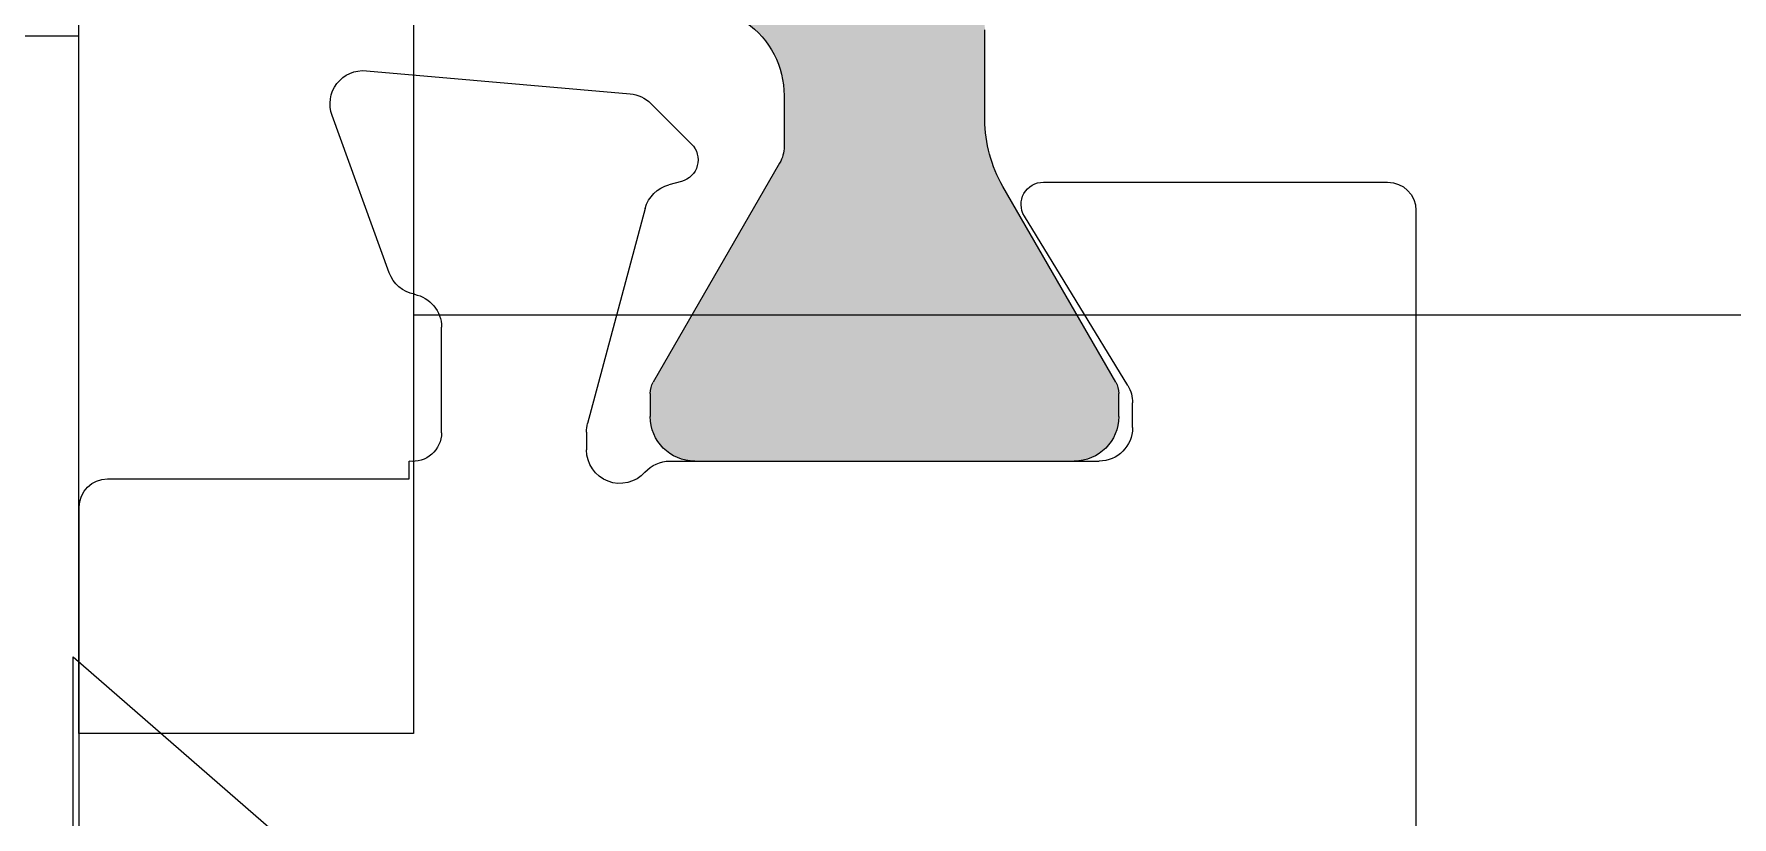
# Model space of a CAD drawing. Extents: x -82 to 113, y -82 to 93.
# Drawn here: x 26.222 to 26.821, y 70.007 to 70.283 of the extents above; entities that cross this region are included whole.
import ezdxf

# ---------------------------------------------------------------- set-up
doc = ezdxf.new("R2010")
doc.units = 0
doc.header["$MEASUREMENT"] = 0
doc.linetypes.add('SLD-Solid', pattern=[0])
doc.layers.get('0').update_dxf_attribs({"linetype": 'CONTINUOUS'})
doc.layers.add('I-Strut', color=7, linetype='CONTINUOUS')
doc.layers.add('VENT', color=5, linetype='CONTINUOUS')

# ---------------------------------------------------------------- blocks, each defined once
blk = doc.blocks.new('no 8-32 1.125')
at = {"color": 7, "linetype": 'SLD-Solid', "lineweight": 15}
for p, q in [((0, 0.156), (0, -0.156)), ((0, -0.156), (0.08513, -0.082))]:
    blk.add_line(p, q, dxfattribs=at)
blk = doc.blocks.new('hdgh')
at = {"color": 7, "linetype": 'Continuous', "lineweight": 15}
for p, q in [((-0.118, -0.47231), (-0.118, 0.47257)), ((0.00011, 0.47257), (0.00011, -0.47231)), ((2.2757, -0.32468), (0.00011, -0.32468)), ((0.00011, -0.47231), (-0.118, -0.47231))]:
    blk.add_line(p, q, dxfattribs=at)
at = {"color": 5, "linetype": 'Continuous', "lineweight": 15}
blk.add_line((-0.118, -0.22625), (-0.18809, -0.22625), dxfattribs=at)
blk = doc.blocks.new('25198-18.6mmX6.0mm_Std_I-Strut')
at = {"layer": 'I-Strut'}
h = blk.add_hatch(color=256, dxfattribs=at)
h.dxf.hatch_style = 1
h.paths.add_polyline_path([(0.14161, -0.00504, 0.244698), (0.13193, 0), (-0.13193, 0, 0.244698), (-0.14161, -0.00504), (-0.21138, -0.10468, -0.244698), (-0.23718, -0.11811), (-0.25516, -0.11811, -0.131652), (-0.26107, -0.11653), (-0.29921, -0.09451), (-0.33833, -0.07192, 0.131652), (-0.34227, -0.07087), (-0.35039, -0.07087, 0.414214), (-0.36614, -0.08661), (-0.36614, -0.1063), (-0.36614, -0.20079), (-0.36614, -0.22047, 0.414214), (-0.35039, -0.23622), (-0.34227, -0.23622, 0.131652), (-0.33833, -0.23517), (-0.29921, -0.21258), (-0.26929, -0.19531, -0.131652), (-0.24567, -0.18898), (-0.214, -0.18898, 0.244698), (-0.18175, -0.17219), (-0.11705, -0.07978, -0.244698), (-0.0848, -0.06299), (0.0848, -0.06299, -0.244698), (0.11705, -0.07978), (0.18175, -0.17219, 0.244698), (0.214, -0.18898), (0.24567, -0.18898, -0.131652), (0.26929, -0.19531), (0.33833, -0.23517, 0.131652), (0.34227, -0.23622), (0.35039, -0.23622, 0.414214), (0.36614, -0.22047), (0.36614, -0.20079), (0.36614, -0.1063), (0.36614, -0.08661, 0.414214), (0.35039, -0.07087), (0.34227, -0.07087, 0.131652), (0.33833, -0.07192), (0.26107, -0.11653, -0.131652), (0.25516, -0.11811), (0.23718, -0.11811, -0.244698), (0.21138, -0.10468)])
for p, q in [((0.26107, -0.11653), (0.33833, -0.07192)), ((0.34227, -0.07087), (0.35039, -0.07087)), ((0.36614, -0.08661), (0.36614, -0.1063)), ((0.36614, -0.1063), (0.36614, -0.20079)), ((0.23718, -0.11811), (0.25516, -0.11811)), ((0.24567, -0.18898), (0.214, -0.18898)), ((0.33833, -0.23517), (0.26929, -0.19531)), ((0.36614, -0.20079), (0.36614, -0.22047)), ((0.35039, -0.23622), (0.34227, -0.23622))]:
    blk.add_line(p, q, dxfattribs=at)
for centre, radius, start, end in [((0.34227, -0.07874), 0.00787, 90, 120), ((0.35039, -0.08661), 0.01575, 360, 90), ((0.23718, -0.08661), 0.0315, 215, 270), ((0.25516, -0.1063), 0.01181, 270, 300), ((0.24567, -0.23622), 0.04724, 60, 90), ((0.35039, -0.22047), 0.01575, 270, 0), ((0.34227, -0.22835), 0.00787, 240, 270)]:
    blk.add_arc(centre, radius, start, end, dxfattribs=at)
blk = doc.blocks.new('3205-2_Sash_Component')
for p, q in [((-0.1935, 3.6226), (-0.65597, 3.6226)), ((-0.66597, 3.6126), (-0.66597, 3.50616)), ((-0.73861, 3.51317), (-0.79415, 3.53339)), ((-0.80995, 3.52126), (-0.80181, 3.42814)), ((-0.66597, 3.50616), (-0.67222, 3.50616)), ((-0.68222, 3.49473), (-0.71946, 3.49473)), ((-0.76135, 3.42284), (-0.68553, 3.44316)), ((-0.68247, 3.44356), (-0.67615, 3.44356)), ((-0.79839, 3.42082), (-0.78407, 3.4065)), ((-0.7709, 3.41003), (-0.76971, 3.41449)), ((-0.67222, 3.41414), (-0.67222, 3.26261)), ((-0.69889, 3.25253), (-0.75866, 3.28902)), ((-0.77063, 3.2823), (-0.77063, 3.1608)), ((-0.68403, 3.2508), (-0.69273, 3.2508)), ((-0.76063, 3.1508), (-0.3185, 3.1508))]:
    blk.add_line(p, q)
for centre, radius, start, end in [((-0.65597, 3.6126), 0.01, 90, 180), ((-0.79819, 3.52229), 0.01181, 70, 185), ((-0.74265, 3.50208), 0.01181, 10.90428, 70), ((-0.71946, 3.50654), 0.01181, 190.90428, 270), ((-0.68227, 3.50487), 0.01014, 270.32628, 7.28374), ((-0.68247, 3.43175), 0.01181, 90, 105), ((-0.67615, 3.43175), 0.01181, 311.81031, 90), ((-0.79004, 3.42917), 0.01181, 185, 225), ((-0.7583, 3.41143), 0.01181, 105, 165), ((-0.66041, 3.41414), 0.01181, 131.81031, 180), ((-0.77851, 3.41206), 0.00787, 225, 345), ((-0.76276, 3.2823), 0.00787, 58.6, 180), ((-0.68403, 3.26261), 0.01181, 270, 0), ((-0.69273, 3.26261), 0.01181, 238.6, 270), ((-0.76063, 3.1608), 0.01, 180, 270)]:
    blk.add_arc(centre, radius, start, end)
blk = doc.blocks.new('3205_Sash_Yoke_Assembly')
at = {"xscale": -1, "rotation": 270}
for name, p in [('3205-2_Sash_Component', (-3.28885, -0.0765)), ('25198-18.6mmX6.0mm_Std_I-Strut', (0.20307, -1.11486))]:
    blk.add_blockref(name, p, dxfattribs=at)
blk = doc.blocks.new('3200_Meeting_Stile_Assembly')
at = {"xscale": -1}
blk.add_blockref('3205_Sash_Yoke_Assembly', (1.01488, 2.24), dxfattribs=at)

msp = doc.modelspace()

# ---------------------------------------------------------------- block references
msp.add_blockref('hdgh', (26.3556, 70.5085))
at = {"xscale": -1, "rotation": 180}
msp.add_blockref('no 8-32 1.125', (26.23561, 69.90727), dxfattribs=at)
at = {"layer": 'VENT', "xscale": -1, "rotation": 180}
msp.add_blockref('3200_Meeting_Stile_Assembly', (25.55657, 71.62363), dxfattribs=at)

doc.saveas('drawing.dxf')
